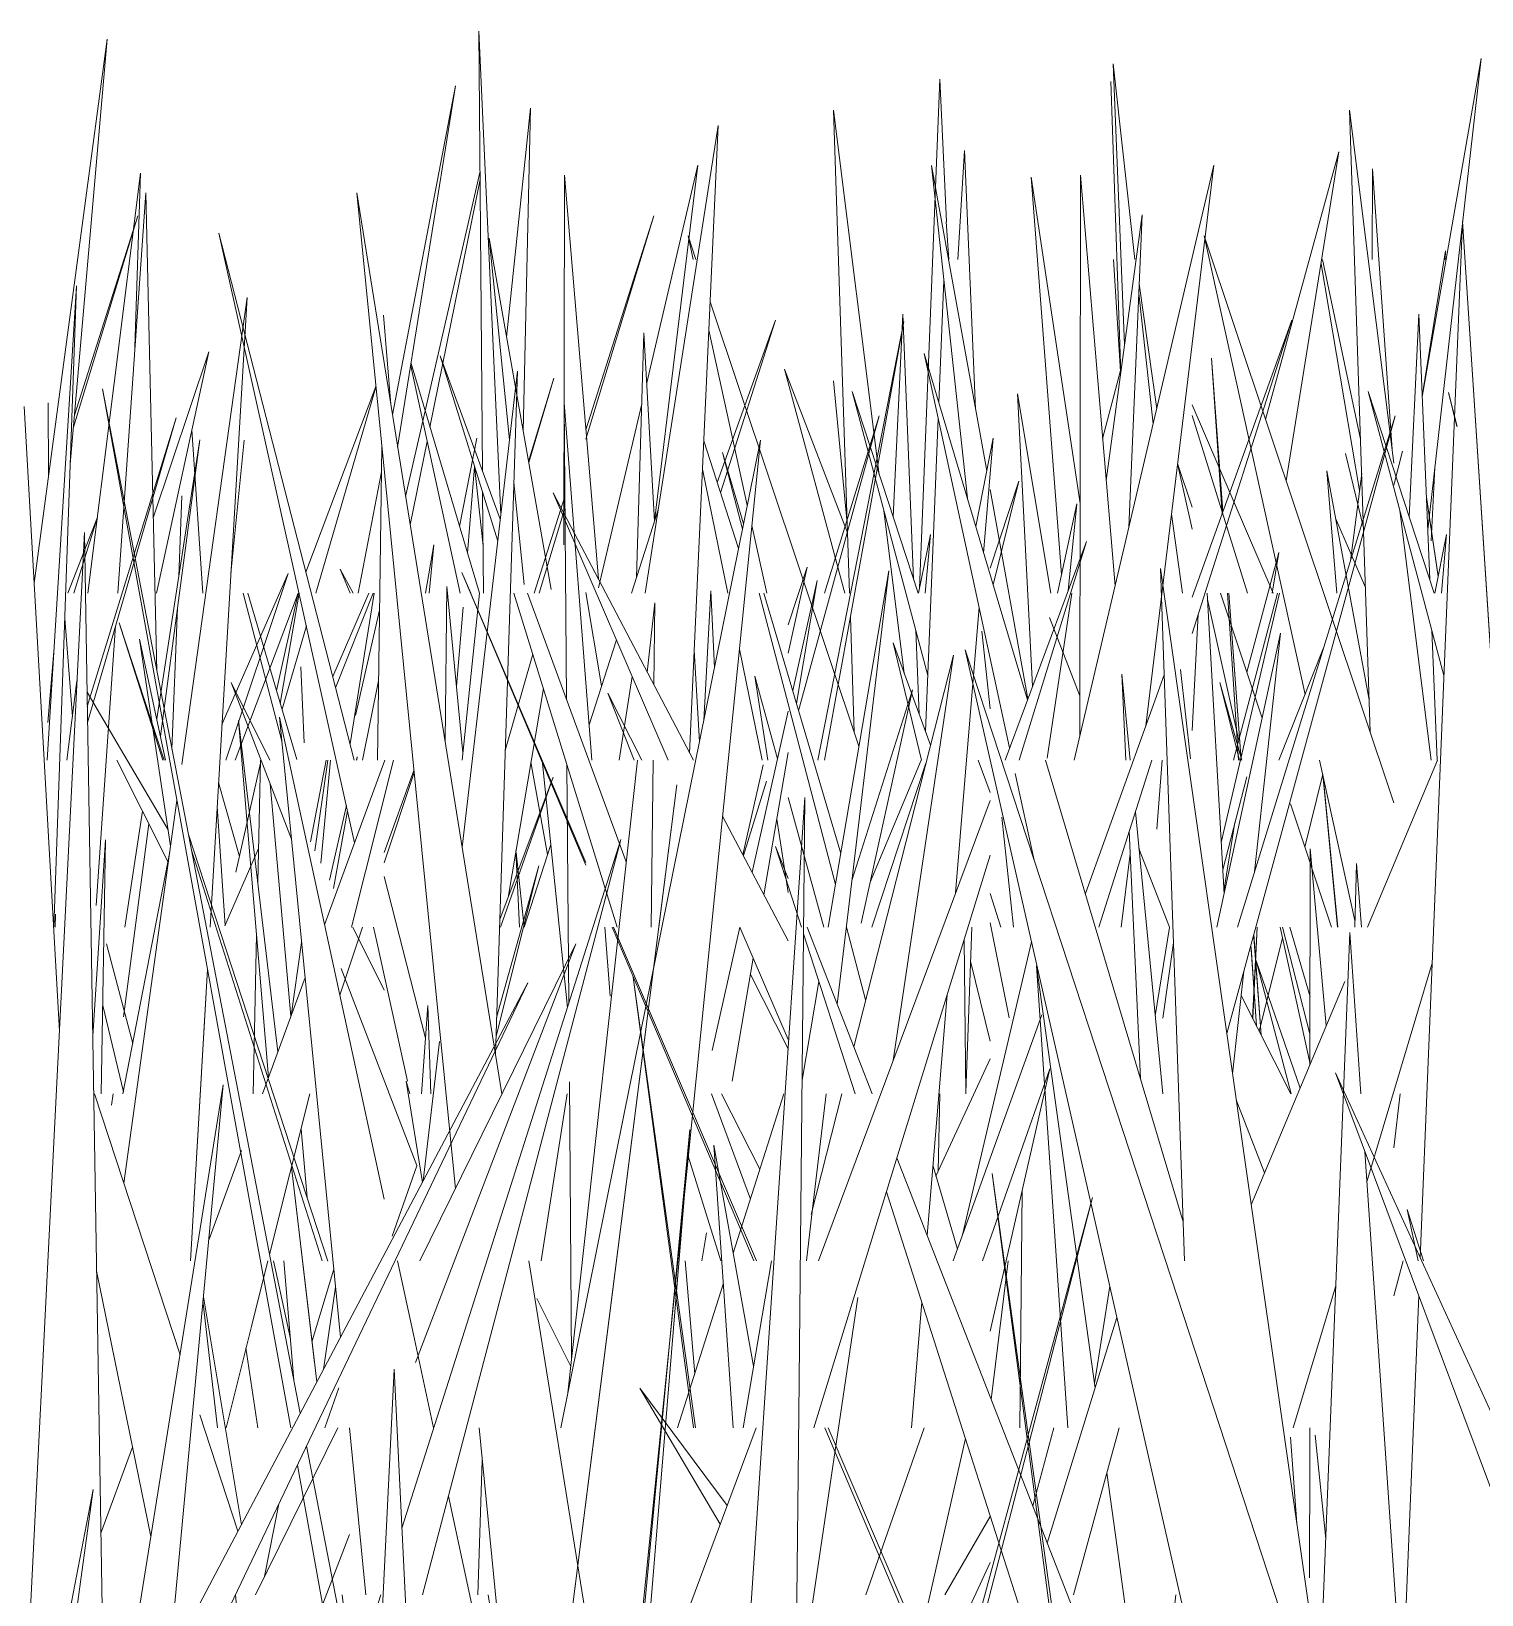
# Model space of a CAD drawing. Header units: millimetres. Extents: x -9575 to 27274, y -4387 to 11354.
# Drawn here: x -5788.82 to -5764.85, y 3091.38 to 3117.22 of the extents above; entities that cross this region are included whole.
import ezdxf

# ---------------------------------------------------------------- set-up
doc = ezdxf.new("R2010")
doc.units = ezdxf.units.MM
doc.layers.add('G-IMPT', color=8, linetype='Continuous', lineweight=9)

# ---------------------------------------------------------------- blocks, each defined once
blk = doc.blocks.new('Grass Array - 25_dwg-V15-North')
at = {"layer": 'G-IMPT'}
for p, q in [((-5781.062, 3109.227), (-5781.423, 3117.22)), ((-5781.366, 3109.958), (-5781.423, 3117.22)), ((-5788.777, 3108.1), (-5787.566, 3117.087)), ((-5788.178, 3110.067), (-5787.566, 3117.087)), ((-5765.833, 3111.175), (-5764.857, 3116.77)), ((-5765.743, 3108.981), (-5764.857, 3116.77)), ((-5782.853, 3110.882), (-5781.809, 3116.317)), ((-5782.767, 3110.348), (-5781.809, 3116.317)), ((-5780.967, 3112.166), (-5780.57, 3115.949)), ((-5780.692, 3110.607), (-5780.57, 3115.949)), ((-5778.675, 3107.931), (-5777.471, 3115.664)), ((-5777.941, 3105.289), (-5777.471, 3115.664)), ((-5773.945, 3115.002), (-5773.351, 3109.501)), ((-5773.945, 3115.002), (-5773.032, 3109.955)), ((-5773.032, 3109.955), (-5773.945, 3115.002)), ((-5766.66, 3113.449), (-5766.658, 3114.944)), ((-5766.329, 3110.309), (-5766.658, 3114.944)), ((-5787.886, 3107.931), (-5787.015, 3114.874)), ((-5787.108, 3112), (-5787.015, 3114.874)), ((-5771.489, 3109.412), (-5772.295, 3114.807)), ((-5771.796, 3108.239), (-5772.295, 3114.807)), ((-5787.391, 3107.931), (-5786.931, 3114.552)), ((-5786.745, 3106.641), (-5786.931, 3114.552)), ((-5771.056, 3109.797), (-5770.463, 3114.186)), ((-5770.682, 3109.018), (-5770.463, 3114.186)), ((-5781.257, 3113.802), (-5780.917, 3110.469)), ((-5781.257, 3113.802), (-5780.23, 3107.993)), ((-5780.23, 3107.993), (-5781.257, 3113.802)), ((-5775.824, 3105.172), (-5774.4, 3112.422)), ((-5775.713, 3105.172), (-5774.4, 3112.422)), ((-5778.697, 3112.233), (-5778.817, 3108.199)), ((-5778.697, 3112.233), (-5778.522, 3109.12)), ((-5786.805, 3109.179), (-5785.888, 3111.919)), ((-5786.75, 3107.931), (-5785.888, 3111.919)), ((-5765.256, 3110.69), (-5765.4, 3111.251)), ((-5765.264, 3110.69), (-5765.4, 3111.251)), ((-5786.166, 3110.632), (-5785.985, 3107.931)), ((-5786.747, 3105.854), (-5786.036, 3110.466)), ((-5786.686, 3105.567), (-5786.036, 3110.466)), ((-5777.133, 3108.673), (-5777.707, 3110.452)), ((-5766.804, 3109.013), (-5767.101, 3110.24)), ((-5766.3, 3109.717), (-5766.161, 3110.281)), ((-5781.356, 3108.716), (-5781.497, 3110.029)), ((-5777.308, 3107.931), (-5777.729, 3109.98)), ((-5769.638, 3108.991), (-5769.878, 3110.076)), ((-5769.638, 3109.353), (-5769.878, 3110.076)), ((-5783.42, 3107.931), (-5783.035, 3109.936)), ((-5780.845, 3109.76), (-5780.674, 3108.075)), ((-5767.244, 3107.931), (-5767.41, 3109.954)), ((-5766.709, 3106.167), (-5767.41, 3109.954)), ((-5786.383, 3108.215), (-5786.331, 3109.542)), ((-5781.35, 3107.931), (-5781.363, 3109.596)), ((-5772.976, 3109.647), (-5772.35, 3106.186)), ((-5772.35, 3106.186), (-5772.976, 3109.647)), ((-5765.57, 3108.211), (-5765.765, 3109.519)), ((-5765.571, 3108.209), (-5765.765, 3109.514)), ((-5778.903, 3107.931), (-5778.461, 3109.309)), ((-5771.863, 3107.931), (-5771.542, 3109.411)), ((-5771.686, 3107.969), (-5771.542, 3109.411)), ((-5767.265, 3109.171), (-5766.771, 3108.027)), ((-5782.307, 3107.931), (-5782.171, 3108.729)), ((-5782.244, 3107.931), (-5782.171, 3108.729)), ((-5768.733, 3106.626), (-5768.205, 3108.603)), ((-5768.314, 3107.931), (-5768.205, 3108.603)), ((-5785.67, 3105.761), (-5784.578, 3108.257)), ((-5785.605, 3105.172), (-5784.578, 3108.257)), ((-5783.55, 3107.931), (-5783.716, 3108.329)), ((-5783.503, 3107.931), (-5783.716, 3108.329)), ((-5776.314, 3106.939), (-5775.996, 3108.361)), ((-5776.314, 3107.407), (-5775.996, 3108.361)), ((-5783.839, 3106.553), (-5783.243, 3107.931)), ((-5783.792, 3106.369), (-5783.171, 3107.931)), ((-5783.554, 3105.442), (-5783.155, 3107.931)), ((-5781.982, 3105.473), (-5781.952, 3108.04)), ((-5781.689, 3105.294), (-5781.952, 3108.04)), ((-5781.702, 3105.172), (-5781.412, 3107.931)), ((-5779.396, 3106.398), (-5779.654, 3107.944)), ((-5772.033, 3105.206), (-5771.625, 3107.931)), ((-5768.48, 3105.864), (-5769.166, 3107.931)), ((-5769.156, 3103.813), (-5768.192, 3107.931)), ((-5768.952, 3105.172), (-5768.228, 3107.931)), ((-5786.497, 3105.354), (-5786.404, 3107.69)), ((-5768.866, 3105.498), (-5769.381, 3107.828)), ((-5787.749, 3102.768), (-5787.428, 3107.391)), ((-5779.601, 3105.757), (-5779.151, 3107.161)), ((-5773.114, 3107.303), (-5772.976, 3106.022)), ((-5788.55, 3105.792), (-5788.448, 3106.969)), ((-5776.743, 3105.172), (-5777.119, 3107.006)), ((-5774.107, 3105.172), (-5774.58, 3107.114)), ((-5773.961, 3105.42), (-5774.58, 3107.114)), ((-5788.232, 3105.172), (-5788.067, 3106.486)), ((-5779.105, 3105.172), (-5778.89, 3106.554)), ((-5776.651, 3105.172), (-5776.865, 3106.558)), ((-5776.49, 3105.195), (-5776.865, 3106.558)), ((-5787.9, 3106.294), (-5786.56, 3104.023)), ((-5786.56, 3104.023), (-5787.9, 3106.294)), ((-5787.41, 3105.172), (-5786.563, 3103.496)), ((-5784.209, 3103.823), (-5783.95, 3105.172)), ((-5783.447, 3105.172), (-5783.434, 3105.227)), ((-5783.444, 3105.172), (-5783.434, 3105.227)), ((-5780.29, 3103.613), (-5780.566, 3105.137)), ((-5780.378, 3105.172), (-5779.962, 3101.086)), ((-5777.061, 3103.609), (-5776.727, 3105.097)), ((-5772.976, 3104.635), (-5773.174, 3105.172)), ((-5770.13, 3105.172), (-5770.222, 3104.032)), ((-5769.13, 3103.357), (-5768.732, 3104.894)), ((-5767.774, 3103.736), (-5767.478, 3104.939)), ((-5767.234, 3102.413), (-5767.477, 3104.936)), ((-5767.227, 3102.413), (-5767.469, 3104.898)), ((-5775.725, 3102.413), (-5776.314, 3104.556)), ((-5787.278, 3102.413), (-5786.983, 3104.327)), ((-5785.749, 3104.407), (-5785.617, 3102.441)), ((-5783.895, 3103.189), (-5783.615, 3104.425)), ((-5783.826, 3103.051), (-5783.595, 3104.334)), ((-5767.335, 3102.413), (-5768.011, 3104.45)), ((-5787.3, 3100.932), (-5786.878, 3104.119)), ((-5776.314, 3102.984), (-5776.501, 3104.198)), ((-5772.783, 3104.23), (-5772.587, 3102.413)), ((-5769.111, 3103.008), (-5768.928, 3104.139)), ((-5780.675, 3102.413), (-5780.236, 3103.78)), ((-5785.621, 3102.432), (-5785.067, 3103.713)), ((-5780.754, 3102.413), (-5780.812, 3103.68)), ((-5780.677, 3102.413), (-5780.81, 3103.644)), ((-5773.377, 3099.682), (-5773.277, 3102.413)), ((-5770.247, 3100.946), (-5770.01, 3102.406)), ((-5768.56, 3102.413), (-5768.636, 3100.903)), ((-5768.635, 3100.902), (-5768.56, 3102.413)), ((-5768.526, 3100.686), (-5768.144, 3102.235)), ((-5767.689, 3100.174), (-5768.184, 3102.413)), ((-5787.581, 3102.138), (-5787.145, 3100.491)), ((-5773.406, 3102.206), (-5773.376, 3099.654)), ((-5770.118, 3100.906), (-5769.944, 3102.152)), ((-5772.976, 3100.527), (-5773.298, 3101.849)), ((-5787.3, 3099.69), (-5787.641, 3101.118)), ((-5787.494, 3099.467), (-5787.469, 3099.654)), ((-5780.393, 3096.895), (-5779.964, 3099.654)), ((-5783.994, 3095.098), (-5783.794, 3096.461))]:
    blk.add_line(p, q, dxfattribs=at)
blk = doc.blocks.new('Grass Array - Grass Array-440235-North')
blk.add_blockref('Grass Array - 25_dwg-V15-North', (0, 0))
blk = doc.blocks.new('Grass Array - 25_dwg-V20-North')
at = {"layer": 'G-IMPT'}
for p, q in [((-5774.14, 3108.015), (-5773.805, 3116.428)), ((-5773.698, 3114.075), (-5773.805, 3116.428)), ((-5773.51, 3113.449), (-5773.396, 3115.25)), ((-5773.217, 3110.98), (-5773.396, 3115.25)), ((-5782.636, 3109.532), (-5781.405, 3114.906)), ((-5782.233, 3110.678), (-5781.404, 3114.77)), ((-5767.506, 3113.377), (-5766.869, 3109.629)), ((-5767.482, 3113.449), (-5766.852, 3110.48)), ((-5766.852, 3110.48), (-5767.482, 3113.449)), ((-5765.834, 3111.186), (-5765.447, 3113.589)), ((-5765.454, 3113.449), (-5765.447, 3113.589)), ((-5775.377, 3107.931), (-5776.371, 3111.634)), ((-5775.331, 3108.93), (-5776.371, 3111.634)), ((-5784.282, 3108.278), (-5783.126, 3111.347)), ((-5784.118, 3107.931), (-5783.125, 3111.335)), ((-5780.603, 3110.107), (-5780.188, 3111.486)), ((-5780.601, 3110.094), (-5780.188, 3111.486)), ((-5775.336, 3109.092), (-5775.564, 3111.441)), ((-5782.56, 3109.062), (-5782.281, 3110.441)), ((-5765.687, 3108.799), (-5765.626, 3110.011)), ((-5788.218, 3107.931), (-5787.728, 3109.191)), ((-5788.119, 3107.931), (-5787.728, 3109.188)), ((-5785.452, 3105.172), (-5784.413, 3107.931)), ((-5777.708, 3105.829), (-5777.589, 3107.971)), ((-5777.532, 3106.697), (-5777.589, 3107.971)), ((-5783.465, 3105.912), (-5783.066, 3107.652)), ((-5784.678, 3106.014), (-5784.275, 3107.392)), ((-5784.313, 3105.456), (-5784.369, 3106.713)), ((-5783.348, 3105.172), (-5783.083, 3106.482)), ((-5785.38, 3103.582), (-5785.726, 3104.801))]:
    blk.add_line(p, q, dxfattribs=at)
blk = doc.blocks.new('Grass Array - 25_dwg-V22-North')
at = {"layer": 'G-IMPT'}
for p in [(-5780.603, 3110.107), (-5780.601, 3110.094)]:
    blk.add_line(p, (-5780.188, 3111.486), dxfattribs=at)
blk = doc.blocks.new('Grass Array - Grass Array-V24-North')
for name in ['Grass Array - 25_dwg-V20-North', 'Grass Array - 25_dwg-V22-North']:
    blk.add_blockref(name, (0, 0))
blk = doc.blocks.new('Grass Array - 25_dwg-V29-North')
at = {"layer": 'G-IMPT'}
for p, q in [((-5769.128, 3109.282), (-5769.314, 3111.817)), ((-5769.141, 3109.246), (-5769.314, 3111.817)), ((-5781.559, 3107.931), (-5781.706, 3108.274)), ((-5781.56, 3107.931), (-5781.706, 3108.274))]:
    blk.add_line(p, q, dxfattribs=at)
blk = doc.blocks.new('Grass Array - 25_dwg-V33-North')
at = {"layer": 'G-IMPT'}
for p, q in [((-5769.128, 3109.282), (-5769.314, 3111.817)), ((-5769.141, 3109.246), (-5769.314, 3111.817)), ((-5781.559, 3107.931), (-5781.706, 3108.274)), ((-5781.56, 3107.931), (-5781.706, 3108.274)), ((-5768.885, 3105.424), (-5769.053, 3107.931)), ((-5768.855, 3105.539), (-5769.03, 3107.931)), ((-5778.452, 3102.413), (-5778.286, 3103.725)), ((-5778.452, 3102.413), (-5778.285, 3103.725)), ((-5768.497, 3100.628), (-5768.614, 3102.242)), ((-5768.575, 3100.782), (-5768.661, 3102.071))]:
    blk.add_line(p, q, dxfattribs=at)
blk = doc.blocks.new('Grass Array - 25_dwg-V35-North')
at = {"layer": 'G-IMPT'}
for p, q in [((-6937.528, 3109.282), (-6937.714, 3111.817)), ((-6937.541, 3109.246), (-6937.714, 3111.817)), ((-6949.959, 3107.931), (-6950.106, 3108.274)), ((-6949.96, 3107.931), (-6950.106, 3108.274)), ((-6937.269, 3105.172), (-6937.453, 3107.931)), ((-6937.228, 3105.172), (-6937.43, 3107.931)), ((-6946.852, 3102.413), (-6946.686, 3103.725)), ((-6946.852, 3102.413), (-6946.685, 3103.725)), ((-6936.897, 3100.628), (-6937.014, 3102.242)), ((-6936.975, 3100.782), (-6937.061, 3102.071))]:
    blk.add_line(p, q, dxfattribs=at)
blk = doc.blocks.new('Grass Array - Grass Array-440908-North')
for name, p in [('Grass Array - 25_dwg-V33-North', (0, 0)), ('Grass Array - 25_dwg-V35-North', (1168.4, 0)), ('Grass Array - 25_dwg-V35-North', (1168.4, 0)), ('Grass Array - 25_dwg-V29-North', (0, 0))]:
    blk.add_blockref(name, p)
blk = doc.blocks.new('Grass Array - 25_dwg-V45-North')
at = {"layer": 'G-IMPT'}
for p, q in [((-5770.581, 3113.449), (-5770.941, 3116.682)), ((-5770.754, 3112.035), (-5770.941, 3116.682)), ((-5770.817, 3111.564), (-5770.98, 3116.388)), ((-5775.298, 3107.931), (-5775.563, 3115.918)), ((-5774.806, 3109.89), (-5775.563, 3115.918)), ((-5768.421, 3110.801), (-5767.209, 3115.227)), ((-5768.082, 3109.789), (-5767.209, 3115.227)), ((-5778.651, 3111.407), (-5777.805, 3115.006)), ((-5778.521, 3109.122), (-5777.805, 3115.006)), ((-5780.012, 3114.84), (-5780.02, 3108.729)), ((-5780.012, 3114.84), (-5779.449, 3108.169)), ((-5788.124, 3110.678), (-5787.063, 3114.172)), ((-5788.107, 3110.876), (-5787.063, 3114.172)), ((-5773.7, 3114.075), (-5773.659, 3113.449)), ((-5773.659, 3113.449), (-5773.7, 3114.075)), ((-5777.882, 3113.449), (-5777.968, 3113.839)), ((-5777.837, 3113.449), (-5777.968, 3113.839)), ((-5770.934, 3113.449), (-5770.821, 3111.603)), ((-5773.74, 3113.101), (-5773.822, 3111.077)), ((-5770.279, 3110.734), (-5770.518, 3112.883)), ((-5770.221, 3110.98), (-5770.511, 3113.047)), ((-5775.143, 3105.401), (-5777.603, 3112.75)), ((-5777.485, 3109.764), (-5776.521, 3112.444)), ((-5777.429, 3109.589), (-5776.521, 3112.444)), ((-5774.579, 3109.195), (-5774.42, 3112.543)), ((-5774.239, 3108.156), (-5774.42, 3112.543)), ((-5776.988, 3109.389), (-5777.625, 3112.28)), ((-5781.736, 3107.931), (-5782.551, 3111.69)), ((-5781.413, 3107.931), (-5782.546, 3111.726)), ((-5771.115, 3110.485), (-5770.819, 3111.612)), ((-5775.256, 3111.266), (-5774.005, 3106.573)), ((-5775.256, 3111.266), (-5774.166, 3107.931)), ((-5774.166, 3107.931), (-5775.256, 3111.266)), ((-5788.536, 3109.886), (-5788.545, 3111.076)), ((-5779.447, 3108.019), (-5778.732, 3111.06)), ((-5772.273, 3106.393), (-5772.524, 3111.227)), ((-5771.973, 3107.931), (-5772.524, 3111.227)), ((-5768.297, 3107.931), (-5769.638, 3111.047)), ((-5776.14, 3105.986), (-5774.808, 3110.865)), ((-5775.714, 3107.931), (-5774.808, 3110.865)), ((-5773.832, 3110.819), (-5774.043, 3105.644)), ((-5768.72, 3107.931), (-5769.638, 3110.87)), ((-5781.456, 3110.492), (-5781.743, 3109.036)), ((-5781.743, 3109.036), (-5781.456, 3110.492)), ((-5785.523, 3108.258), (-5785.301, 3110.463)), ((-5781.495, 3110.022), (-5781.612, 3108.599)), ((-5767.019, 3108.465), (-5766.833, 3109.908)), ((-5774.394, 3106.604), (-5774.732, 3109.301)), ((-5769.793, 3107.931), (-5769.977, 3109.239)), ((-5776.667, 3107.931), (-5776.913, 3109.049)), ((-5774.157, 3107.931), (-5773.962, 3108.901)), ((-5774.046, 3107.931), (-5773.962, 3108.901)), ((-5784.681, 3105.485), (-5785.321, 3107.931)), ((-5784.432, 3105.181), (-5785.243, 3107.931)), ((-5784.768, 3106.321), (-5784.409, 3107.931)), ((-5784.706, 3106.111), (-5784.397, 3107.931)), ((-5781.686, 3107.702), (-5781.794, 3106.395)), ((-5788.142, 3105.889), (-5788.268, 3107.515)), ((-5775.222, 3105.636), (-5775.285, 3107.536)), ((-5774.148, 3105.931), (-5774.205, 3107.323)), ((-5777.779, 3105.475), (-5777.864, 3106.989)), ((-5769.663, 3105.196), (-5769.827, 3106.67)), ((-5785.439, 3103.319), (-5785.036, 3105.124)), ((-5774.955, 3103.158), (-5774.112, 3105.172)), ((-5777.053, 3103.594), (-5776.672, 3104.827))]:
    blk.add_line(p, q, dxfattribs=at)
blk = doc.blocks.new('Grass Array - Grass Array-V47-North')
blk.add_blockref('Grass Array - 25_dwg-V45-North', (0, 0))
blk = doc.blocks.new('Grass Array - 25_dwg-V50-North')
at = {"layer": 'G-IMPT'}
for p, q in [((-5766.692, 3105.636), (-5767.033, 3115.918)), ((-5766.3, 3110.082), (-5767.033, 3115.918)), ((-5771.586, 3105.172), (-5769.275, 3115.006)), ((-5770.402, 3105.742), (-5769.275, 3115.006)), ((-5771.482, 3114.84), (-5771.494, 3105.564)), ((-5771.482, 3114.84), (-5770.909, 3108.052)), ((-5781.045, 3099.654), (-5783.443, 3114.548)), ((-5782.263, 3102.634), (-5783.443, 3114.548)), ((-5779.654, 3110.48), (-5778.533, 3114.172)), ((-5779.654, 3110.632), (-5778.533, 3114.172)), ((-5783.485, 3105.172), (-5785.72, 3113.884)), ((-5783.478, 3103.807), (-5785.72, 3113.884)), ((-5765.17, 3114.075), (-5765.867, 3096.945)), ((-5765.17, 3114.075), (-5764.409, 3102.415)), ((-5763.75, 3092.321), (-5765.17, 3114.075)), ((-5767.769, 3106.26), (-5769.438, 3113.839)), ((-5766.3, 3104.468), (-5769.438, 3113.839)), ((-5788.073, 3113.014), (-5788.559, 3105.172)), ((-5788.073, 3113.014), (-5788.449, 3102.413)), ((-5788.449, 3102.413), (-5788.073, 3113.014)), ((-5785.255, 3112.817), (-5786.331, 3105.102)), ((-5785.255, 3112.817), (-5785.866, 3102.413)), ((-5785.866, 3102.413), (-5785.255, 3112.817)), ((-5782.88, 3111.049), (-5782.999, 3112.525)), ((-5769.638, 3107.264), (-5767.991, 3112.444)), ((-5769.638, 3107.866), (-5767.991, 3112.444)), ((-5766.049, 3109.195), (-5765.89, 3112.543)), ((-5765.709, 3108.156), (-5765.89, 3112.543)), ((-5782.063, 3111.853), (-5781.113, 3108.79)), ((-5782.063, 3111.853), (-5781.071, 3109.155)), ((-5772.652, 3105.377), (-5774.066, 3111.895)), ((-5772.357, 3106.169), (-5774.066, 3111.895)), ((-5769.128, 3109.282), (-5769.314, 3111.817)), ((-5769.141, 3109.246), (-5769.314, 3111.817)), ((-5781.702, 3103.734), (-5780.786, 3111.6)), ((-5781.151, 3100.31), (-5780.786, 3111.6)), ((-5784.377, 3094.376), (-5787.647, 3111.31)), ((-5785.595, 3099.982), (-5787.647, 3111.31)), ((-5766.726, 3111.266), (-5765.475, 3106.573)), ((-5766.726, 3111.266), (-5765.636, 3107.931)), ((-5765.636, 3107.931), (-5766.726, 3111.266)), ((-5788.357, 3100.691), (-5788.942, 3111.019)), ((-5779.556, 3105.172), (-5780.015, 3111.076)), ((-5779.977, 3106.181), (-5780.015, 3111.076)), ((-5787.896, 3106.06), (-5786.428, 3110.828)), ((-5787.892, 3105.796), (-5786.428, 3110.828)), ((-5769.064, 3100.656), (-5766.278, 3110.865)), ((-5768.888, 3102.413), (-5766.278, 3110.865)), ((-5772.926, 3110.492), (-5773.213, 3109.036)), ((-5773.213, 3109.036), (-5772.926, 3110.492)), ((-5772.926, 3110.492), (-5773.082, 3108.599)), ((-5783.101, 3105.172), (-5783.029, 3110.364)), ((-5779.026, 3099.306), (-5776.771, 3110.463)), ((-5778.97, 3088.618), (-5776.771, 3110.463)), ((-5777.051, 3109.076), (-5777.399, 3110.255)), ((-5777.068, 3108.992), (-5777.399, 3110.255)), ((-5772.976, 3108.343), (-5772.503, 3109.781)), ((-5772.925, 3108.072), (-5772.503, 3109.781)), ((-5780.51, 3107.931), (-5780.003, 3109.531)), ((-5778.297, 3105.172), (-5780.194, 3109.591)), ((-5777.879, 3105.172), (-5780.194, 3109.591)), ((-5780.429, 3107.931), (-5780.002, 3109.337)), ((-5765.684, 3105.172), (-5766.202, 3109.301)), ((-5788.482, 3098.196), (-5787.944, 3108.937)), ((-5787.608, 3088.618), (-5787.944, 3108.937)), ((-5772.728, 3105.172), (-5771.381, 3108.788)), ((-5772.493, 3105.172), (-5771.381, 3108.788)), ((-5765.627, 3107.931), (-5765.432, 3108.901)), ((-5765.515, 3107.931), (-5765.432, 3108.901)), ((-5779.654, 3103.482), (-5781.706, 3108.274)), ((-5779.654, 3103.439), (-5781.706, 3108.274)), ((-5775.651, 3102.413), (-5774.65, 3108.299)), ((-5775.505, 3101.139), (-5774.65, 3108.299)), ((-5769.76, 3096.895), (-5770.161, 3108.339)), ((-5768.634, 3097.64), (-5770.161, 3108.339)), ((-5780.847, 3107.931), (-5779.137, 3102.413)), ((-5780.621, 3107.931), (-5778.988, 3103.489)), ((-5775.531, 3103.118), (-5776.791, 3107.931)), ((-5775.444, 3103.629), (-5776.713, 3107.931)), ((-5776.238, 3106.321), (-5775.832, 3108.141)), ((-5776.176, 3106.111), (-5775.832, 3108.141)), ((-5769.108, 3102.963), (-5769.387, 3107.931)), ((-5768.869, 3105.172), (-5769.053, 3107.931)), ((-5768.828, 3105.172), (-5769.03, 3107.931)), ((-5778.642, 3106.628), (-5778.516, 3107.771)), ((-5778.531, 3106.416), (-5778.516, 3107.771)), ((-5773.156, 3107.702), (-5773.546, 3102.978)), ((-5786.647, 3105.172), (-5787.367, 3107.44)), ((-5786.626, 3105.172), (-5787.367, 3107.44)), ((-5771.493, 3106.234), (-5771.995, 3107.531)), ((-5769.638, 3105.66), (-5769.536, 3107.584)), ((-5786.519, 3103.749), (-5787.031, 3107.171)), ((-5786.601, 3105.172), (-5787.031, 3107.171)), ((-5769.227, 3102.413), (-5768.176, 3107.271)), ((-5768.605, 3103.328), (-5768.176, 3107.271)), ((-5765.586, 3105.172), (-5765.675, 3107.323)), ((-5780.988, 3105.329), (-5780.534, 3106.923)), ((-5775.229, 3100.432), (-5773.582, 3106.91)), ((-5774.578, 3100.209), (-5773.582, 3106.91)), ((-5766.7, 3077.582), (-5773.389, 3106.995)), ((-5769.984, 3096.614), (-5773.389, 3106.995)), ((-5768.202, 3105.172), (-5767.463, 3107.026)), ((-5784.522, 3103.866), (-5785.516, 3106.457)), ((-5784.878, 3105.172), (-5785.516, 3106.457)), ((-5780.943, 3102.9), (-5780.359, 3106.358)), ((-5771.401, 3102.966), (-5770.1, 3106.583)), ((-5770.658, 3105.172), (-5770.797, 3106.592)), ((-5770.731, 3105.172), (-5770.797, 3106.592)), ((-5769.181, 3106.454), (-5768.852, 3105.172)), ((-5769.181, 3106.454), (-5768.813, 3105.172)), ((-5768.813, 3105.172), (-5769.181, 3106.454)), ((-5778.857, 3105.172), (-5779.294, 3106.279)), ((-5778.733, 3105.172), (-5779.294, 3106.279)), ((-5775.261, 3103.181), (-5774.256, 3106.335)), ((-5775.105, 3102.478), (-5774.256, 3106.335)), ((-5783.712, 3095.632), (-5784.72, 3105.882)), ((-5782.992, 3097.915), (-5784.72, 3105.882)), ((-5776.909, 3103.319), (-5776.314, 3105.981)), ((-5785.395, 3105.827), (-5784.902, 3099.93)), ((-5785.395, 3105.827), (-5784.747, 3100.351)), ((-5784.747, 3100.351), (-5785.395, 3105.827)), ((-5785.079, 3103.158), (-5785.035, 3105.172)), ((-5784.136, 3103.675), (-5783.921, 3105.172)), ((-5784.035, 3103.472), (-5783.879, 3105.172)), ((-5783.976, 3102.451), (-5782.977, 3105.172)), ((-5783.529, 3102.413), (-5782.838, 3105.172)), ((-5779.939, 3101.159), (-5779.969, 3105.099)), ((-5779.954, 3094.714), (-5778.803, 3105.172)), ((-5778.576, 3102.413), (-5778.545, 3105.172)), ((-5776.714, 3102.946), (-5776.314, 3105.299)), ((-5774.928, 3102.413), (-5774.037, 3105.121)), ((-5770.68, 3100.551), (-5772.059, 3105.172)), ((-5771.181, 3102.413), (-5770.303, 3105.172)), ((-5766.946, 3102.522), (-5767.529, 3105.172)), ((-5766.737, 3102.413), (-5765.582, 3105.172)), ((-5782.992, 3103.648), (-5782.498, 3105.003)), ((-5782.992, 3103.473), (-5782.494, 3104.966)), ((-5781.079, 3102.537), (-5780.199, 3104.893)), ((-5781.069, 3102.413), (-5780.199, 3104.893)), ((-5772.249, 3103.519), (-5772.56, 3104.954)), ((-5784.531, 3100.941), (-5784.873, 3104.781)), ((-5780.869, 3083.329), (-5778.154, 3104.763)), ((-5779.415, 3094.812), (-5778.154, 3104.763)), ((-5776.035, 3104.555), (-5778.116, 3073.331)), ((-5776.035, 3104.555), (-5776.137, 3094.364)), ((-5786.414, 3104.504), (-5787.295, 3098.181)), ((-5775.813, 3096.895), (-5772.976, 3104.507)), ((-5770.121, 3099.654), (-5770.575, 3104.317)), ((-5776.314, 3102.183), (-5777.396, 3104.249)), ((-5787.806, 3100.618), (-5787.596, 3103.854)), ((-5787.666, 3099.654), (-5787.596, 3103.854)), ((-5783.92, 3096.891), (-5786.224, 3103.941)), ((-5782.355, 3091.377), (-5779.08, 3103.863)), ((-5782.192, 3094.068), (-5779.08, 3103.863)), ((-5770.49, 3099.912), (-5770.677, 3103.996)), ((-5787.307, 3099.654), (-5786.532, 3103.656)), ((-5784.017, 3096.895), (-5786.175, 3103.686)), ((-5776.314, 3103.215), (-5776.52, 3103.743)), ((-5776.093, 3102.413), (-5776.52, 3103.743)), ((-5774.73, 3097.901), (-5772.976, 3103.601)), ((-5770.807, 3102.413), (-5770.66, 3103.623)), ((-5770.013, 3102.413), (-5770.516, 3103.711)), ((-5767.689, 3100.141), (-5767.687, 3103.708)), ((-5767.419, 3100.786), (-5767.687, 3103.708)), ((-5781.141, 3100.612), (-5780.432, 3103.423)), ((-5781.131, 3100.916), (-5780.432, 3103.423)), ((-5766.949, 3102.413), (-5766.917, 3103.463)), ((-5766.835, 3102.413), (-5766.917, 3103.463)), ((-5782.306, 3100.576), (-5782.992, 3103.251)), ((-5772.8, 3102.413), (-5772.976, 3102.968)), ((-5788.425, 3102.413), (-5788.42, 3102.627)), ((-5782.263, 3102.634), (-5781.813, 3098.087)), ((-5772.662, 3100.914), (-5772.976, 3102.481)), ((-5785.157, 3099.654), (-5785.099, 3102.285)), ((-5783.723, 3101.285), (-5783.347, 3102.413)), ((-5782.992, 3101.37), (-5783.51, 3102.413)), ((-5783.113, 3102.168), (-5783.168, 3102.413)), ((-5779.253, 3101.271), (-5779.341, 3102.413)), ((-5777.162, 3097.565), (-5779.219, 3102.413)), ((-5776.835, 3096.895), (-5779.197, 3102.413)), ((-5777.567, 3100.375), (-5777.112, 3102.412)), ((-5776.314, 3100.555), (-5777.112, 3102.413)), ((-5775.208, 3099.654), (-5776.057, 3102.3)), ((-5774.925, 3099.654), (-5776.001, 3102.413)), ((-5775.032, 3101.208), (-5775.347, 3102.413)), ((-5768.497, 3100.628), (-5768.618, 3102.291)), ((-5768.142, 3102.413), (-5767.689, 3100.648)), ((-5768.019, 3102.413), (-5767.688, 3101.262)), ((-5767.688, 3101.262), (-5768.019, 3102.413)), ((-5767.525, 3089.875), (-5767.031, 3102.323)), ((-5766.848, 3099.654), (-5767.031, 3102.323)), ((-5784.529, 3100.946), (-5784.354, 3102.16)), ((-5783.113, 3102.168), (-5782.602, 3099.868)), ((-5782.474, 3095.217), (-5779.821, 3102.136)), ((-5782.4, 3096.895), (-5779.821, 3102.136)), ((-5772.292, 3102.17), (-5773.43, 3097.327)), ((-5768.575, 3100.782), (-5768.664, 3102.121)), ((-5786.19, 3096.895), (-5785.907, 3101.709)), ((-5782.452, 3098.473), (-5783.701, 3101.726)), ((-5777.237, 3099.866), (-5776.892, 3101.899)), ((-5772.206, 3101.775), (-5771.691, 3094.136)), ((-5772.206, 3101.775), (-5771.241, 3094.791)), ((-5768.001, 3099.654), (-5768.576, 3101.856)), ((-5767.852, 3099.751), (-5768.576, 3101.856)), ((-5766.748, 3098.204), (-5765.669, 3101.814)), ((-5789.09, 3083.758), (-5780.614, 3101.493)), ((-5785.558, 3092.141), (-5780.614, 3101.493)), ((-5785.003, 3099.654), (-5784.297, 3101.578)), ((-5777.88, 3094.136), (-5778.876, 3101.586)), ((-5777.843, 3094.136), (-5778.876, 3101.586)), ((-5776.314, 3100.399), (-5776.938, 3101.629)), ((-5776.081, 3099.885), (-5775.804, 3101.512)), ((-5768.969, 3099.987), (-5768.784, 3101.683)), ((-5767.115, 3101.511), (-5768.66, 3097.823)), ((-5786.19, 3096.895), (-5785.93, 3101.327)), ((-5773.685, 3101.298), (-5774.013, 3097.315)), ((-5768.003, 3099.654), (-5768.828, 3101.281)), ((-5782.37, 3099.654), (-5782.269, 3101.115)), ((-5782.219, 3099.654), (-5782.269, 3101.115)), ((-5772.122, 3100.962), (-5773.585, 3096.895)), ((-5782.076, 3100.522), (-5782.345, 3098.219)), ((-5770.68, 3100.551), (-5769.782, 3097.542)), ((-5773.871, 3098.297), (-5772.976, 3100.233)), ((-5785.595, 3099.982), (-5784.535, 3094.136)), ((-5773.099, 3096.895), (-5771.988, 3100.07)), ((-5772.976, 3095.735), (-5771.988, 3100.07)), ((-5755.147, 3073.529), (-5767.267, 3100.004)), ((-5763.728, 3090.526), (-5767.267, 3100.004)), ((-5786.363, 3095.344), (-5787.779, 3099.654)), ((-5787.439, 3088.618), (-5785.651, 3099.803)), ((-5786.509, 3090.614), (-5785.651, 3099.803)), ((-5784.883, 3097), (-5784.219, 3099.654)), ((-5782.358, 3098.193), (-5782.625, 3099.868)), ((-5782.565, 3099.654), (-5782.625, 3099.868)), ((-5779.929, 3099.854), (-5779.893, 3095.268)), ((-5776.938, 3097.914), (-5777.578, 3099.654)), ((-5777.412, 3099.654), (-5776.78, 3098.41)), ((-5777.221, 3097.024), (-5776.384, 3099.654)), ((-5775.932, 3097.664), (-5775.427, 3099.654)), ((-5775.919, 3097.664), (-5775.682, 3099.654)), ((-5773.834, 3098.377), (-5773.805, 3099.654)), ((-5766.3, 3098.764), (-5766.198, 3099.654)), ((-5768.439, 3098.349), (-5768.908, 3099.559)), ((-5779.026, 3099.306), (-5780.071, 3094.136)), ((-5784.263, 3097.941), (-5784.364, 3099.075)), ((-5781.001, 3066.851), (-5777.937, 3099.068)), ((-5778.7, 3089.783), (-5777.937, 3099.068)), ((-5785.89, 3097.239), (-5785.347, 3098.718)), ((-5777.963, 3098.626), (-5777.426, 3096.895)), ((-5777.223, 3094.136), (-5777.541, 3098.807)), ((-5776.886, 3095.156), (-5777.541, 3098.807)), ((-5766.367, 3092.663), (-5766.783, 3098.706)), ((-5784.522, 3098.446), (-5784.139, 3095.212)), ((-5784.101, 3094.896), (-5784.522, 3098.446)), ((-5782.86, 3097.306), (-5782.452, 3098.469)), ((-5769.546, 3085.859), (-5774.515, 3098.6)), ((-5773.515, 3097.09), (-5773.919, 3098.459)), ((-5788.482, 3098.196), (-5789.065, 3086.558)), ((-5769.691, 3074.823), (-5772.941, 3098.337)), ((-5771.749, 3089.293), (-5772.941, 3098.337)), ((-5781.179, 3061.463), (-5771.284, 3097.941)), ((-5774.73, 3097.901), (-5775.888, 3094.136)), ((-5773.297, 3093.696), (-5774.689, 3098.034)), ((-5773.599, 3088.988), (-5771.284, 3097.941)), ((-5772.448, 3098.053), (-5772.484, 3094.136)), ((-5775.919, 3097.664), (-5776.011, 3096.895)), ((-5768.634, 3097.64), (-5767.345, 3088.618)), ((-5765.902, 3096.895), (-5766.081, 3097.742)), ((-5765.813, 3096.895), (-5766.081, 3097.742)), ((-5777.663, 3097.358), (-5777.742, 3096.895)), ((-5777.162, 3097.565), (-5776.878, 3096.895)), ((-5785.182, 3095.808), (-5784.91, 3096.895)), ((-5784.785, 3096.745), (-5784.817, 3096.895)), ((-5784.648, 3096.895), (-5784.482, 3094.924)), ((-5782.507, 3095.677), (-5782.771, 3096.895)), ((-5779.268, 3088.618), (-5780.601, 3096.895)), ((-5778.017, 3096.895), (-5777.856, 3095.031)), ((-5777.059, 3094.136), (-5776.59, 3096.895)), ((-5772.677, 3096.895), (-5772.956, 3094.602)), ((-5766.3, 3096.317), (-5766.149, 3096.895)), ((-5786.844, 3092.338), (-5787.742, 3096.729)), ((-5784.785, 3096.745), (-5784.54, 3095.608)), ((-5783.823, 3096.756), (-5784.182, 3095.574)), ((-5769.984, 3096.614), (-5766.3, 3085.38)), ((-5785.35, 3092.534), (-5785.978, 3096.303)), ((-5778.141, 3094.136), (-5777.385, 3096.51)), ((-5775.16, 3096.291), (-5776.186, 3089.387)), ((-5771.251, 3094.867), (-5770.997, 3096.476)), ((-5767.965, 3094.136), (-5767.263, 3096.483)), ((-5765.892, 3096.321), (-5767.629, 3053.655)), ((-5785.747, 3094.136), (-5785.984, 3096.239)), ((-5780.465, 3096.275), (-5779.907, 3095.148)), ((-5774.104, 3096.213), (-5774.276, 3094.136)), ((-5785.182, 3095.808), (-5785.6, 3094.136)), ((-5772.031, 3092.232), (-5770.88, 3095.961)), ((-5782.507, 3095.677), (-5782.173, 3094.136)), ((-5785.08, 3094.136), (-5785.278, 3095.46)), ((-5783.236, 3086.695), (-5782.827, 3095.105)), ((-5780.519, 3048), (-5782.827, 3095.105)), ((-5783.741, 3094.796), (-5783.972, 3094.136)), ((-5779.415, 3094.812), (-5780.872, 3083.32)), ((-5777.434, 3092.546), (-5778.764, 3094.794)), ((-5777.32, 3092.852), (-5778.764, 3094.794)), ((-5786.038, 3094.352), (-5785.406, 3092.429)), ((-5776.277, 3080.341), (-5776.137, 3094.364)), ((-5785.115, 3091.377), (-5783.757, 3094.136)), ((-5783.294, 3091.377), (-5783.565, 3094.136)), ((-5782.192, 3094.068), (-5782.698, 3092.475)), ((-5781.422, 3094.136), (-5780.875, 3088.618)), ((-5778.784, 3088.922), (-5776.841, 3094.136)), ((-5775.707, 3094.136), (-5769.854, 3080.341)), ((-5769.748, 3080.341), (-5775.654, 3094.136)), ((-5775.03, 3091.377), (-5774.065, 3094.136)), ((-5774.136, 3090.645), (-5773.381, 3093.958)), ((-5772.271, 3092.847), (-5771.924, 3094.136)), ((-5770.844, 3094.136), (-5771.597, 3091.377)), ((-5767.907, 3092.552), (-5768.011, 3093.98)), ((-5767.692, 3093.754), (-5767.692, 3094.136)), ((-5767.429, 3092.302), (-5767.604, 3094.015)), ((-5787.67, 3092.392), (-5787.147, 3093.818)), ((-5783.514, 3089.909), (-5784.273, 3093.837)), ((-5773.297, 3093.696), (-5769.638, 3082.292)), ((-5767.692, 3093.754), (-5767.694, 3091.656)), ((-5784.424, 3093.521), (-5783.787, 3090.003)), ((-5781.44, 3091.377), (-5781.368, 3093.594)), ((-5771.047, 3093.391), (-5770.877, 3092.161)), ((-5792.336, 3069.629), (-5787.798, 3093.117)), ((-5788.903, 3085.11), (-5787.798, 3093.117)), ((-5781.928, 3093.004), (-5780.379, 3085.859)), ((-5784.968, 3091.677), (-5784.731, 3092.878)), ((-5773.726, 3091.377), (-5772.976, 3092.67)), ((-5766.367, 3092.663), (-5766.163, 3089.68)), ((-5785.558, 3092.141), (-5788.772, 3086.063)), ((-5783.565, 3092.372), (-5785.004, 3088.618)), ((-5770.388, 3088.618), (-5770.877, 3092.161)), ((-5774.371, 3088.89), (-5772.976, 3091.909)), ((-5785.448, 3091.377), (-5784.116, 3077.582)), ((-5783.047, 3091.377), (-5784.801, 3085.859)), ((-5783.512, 3089.915), (-5783.685, 3091.377)), ((-5783.512, 3089.915), (-5783.685, 3091.377)), ((-5781.134, 3090.508), (-5781.273, 3091.377)), ((-5769.906, 3091.377), (-5770.206, 3088.618))]:
    blk.add_line(p, q, dxfattribs=at)
blk = doc.blocks.new('Grass Array - Grass Array-V52-North')
for name, p in [('Grass Array - 25_dwg-V50-North', (0, 0)), ('Grass Array - 25_dwg-V35-North', (1168.4, 0)), ('Grass Array - 25_dwg-V35-North', (1168.4, 0)), ('Grass Array - 25_dwg-V35-North', (1168.4, 0))]:
    blk.add_blockref(name, p)
blk = doc.blocks.new('Grass Array - Grass Array-V53-North')
blk.add_blockref('Grass Array - 25_dwg-V35-North', (1168.4, 0))
blk.add_blockref('Grass Array - 25_dwg-V35-North', (1168.4, 0))
blk.add_blockref('Grass Array - 25_dwg-V35-North', (1168.4, 0))
blk.add_blockref('Grass Array - 25_dwg-V35-North', (1168.4, 0))

msp = doc.modelspace()

# ---------------------------------------------------------------- block references
for name in ['Grass Array - Grass Array-V47-North', 'Grass Array - Grass Array-V52-North', 'Grass Array - Grass Array-440235-North', 'Grass Array - Grass Array-V24-North', 'Grass Array - Grass Array-440908-North', 'Grass Array - Grass Array-V53-North', 'Grass Array - Grass Array-V53-North']:
    msp.add_blockref(name, (0, 0))

doc.saveas('drawing.dxf')
